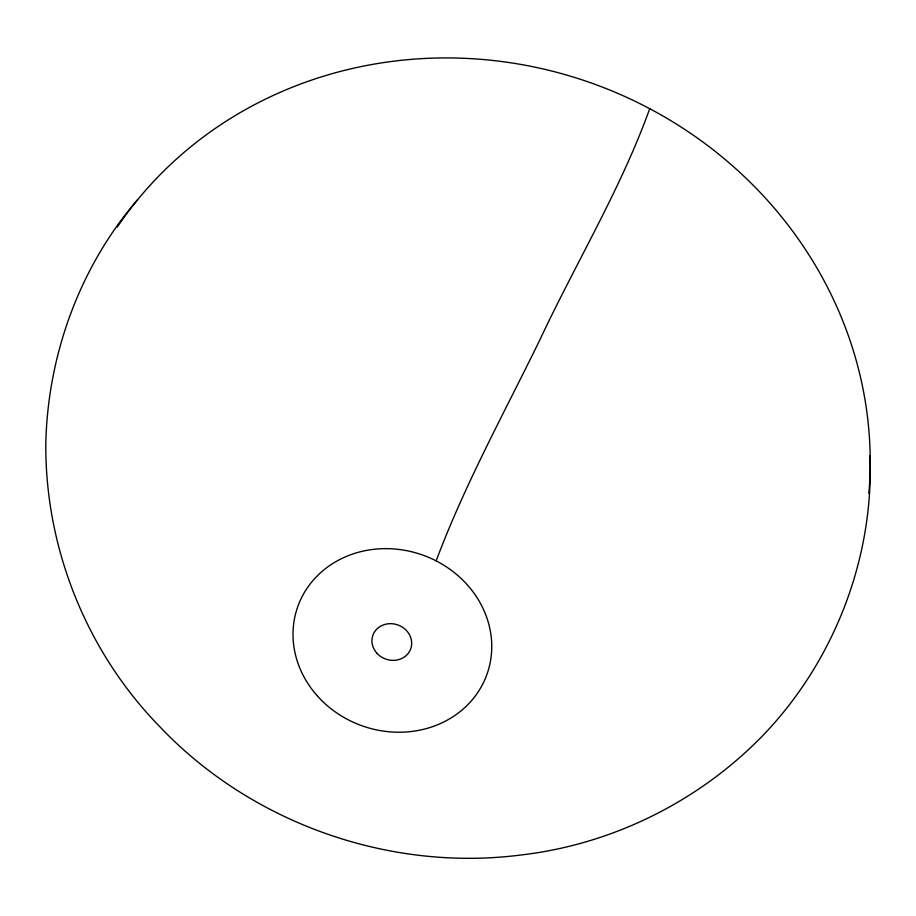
<?xml version="1.0" encoding="UTF-8"?>
<svg xmlns="http://www.w3.org/2000/svg" width="916" height="916" viewBox="0 0 916 916"><rect width="100%" height="100%" fill="white"/><g stroke="black" fill="none" stroke-linecap="round" stroke-linejoin="round"><path stroke-width="1.37" d="M869.982 455.733C874.001 557.764 834.487 660.31 764.162 734.174C701.038 799.805 615.724 842.96 525.349 854.456L521.479 854.926C391.304 871.86 255.037 824.492 163.426 730.487L160.884 727.796C86.963 652.856 45.021 548.581 45.8 443.39C47.815 355.019 79.635 267.083 137.457 199.848M649.73 108.695C620.624 189.44 575.534 263.579 539.226 341.187C503.72 413.826 464.549 485.022 436.153 560.878M117.317 227.019A410.334 385.224 19.9 0 1 591.026 82.909A410.334 385.224 19.9 0 1 868.872 493.266M317.486 696.068A100.474 90.604 19.9 0 0 486.396 675.859A100.474 90.604 19.9 0 0 373.259 549.382A100.474 90.604 19.9 0 0 317.486 696.068M376.968 653.291A20.095 18.114 19.9 0 0 410.677 648.94A20.095 18.114 19.9 0 0 387.789 623.842A20.095 18.114 19.9 0 0 376.968 653.291"/></g></svg>
